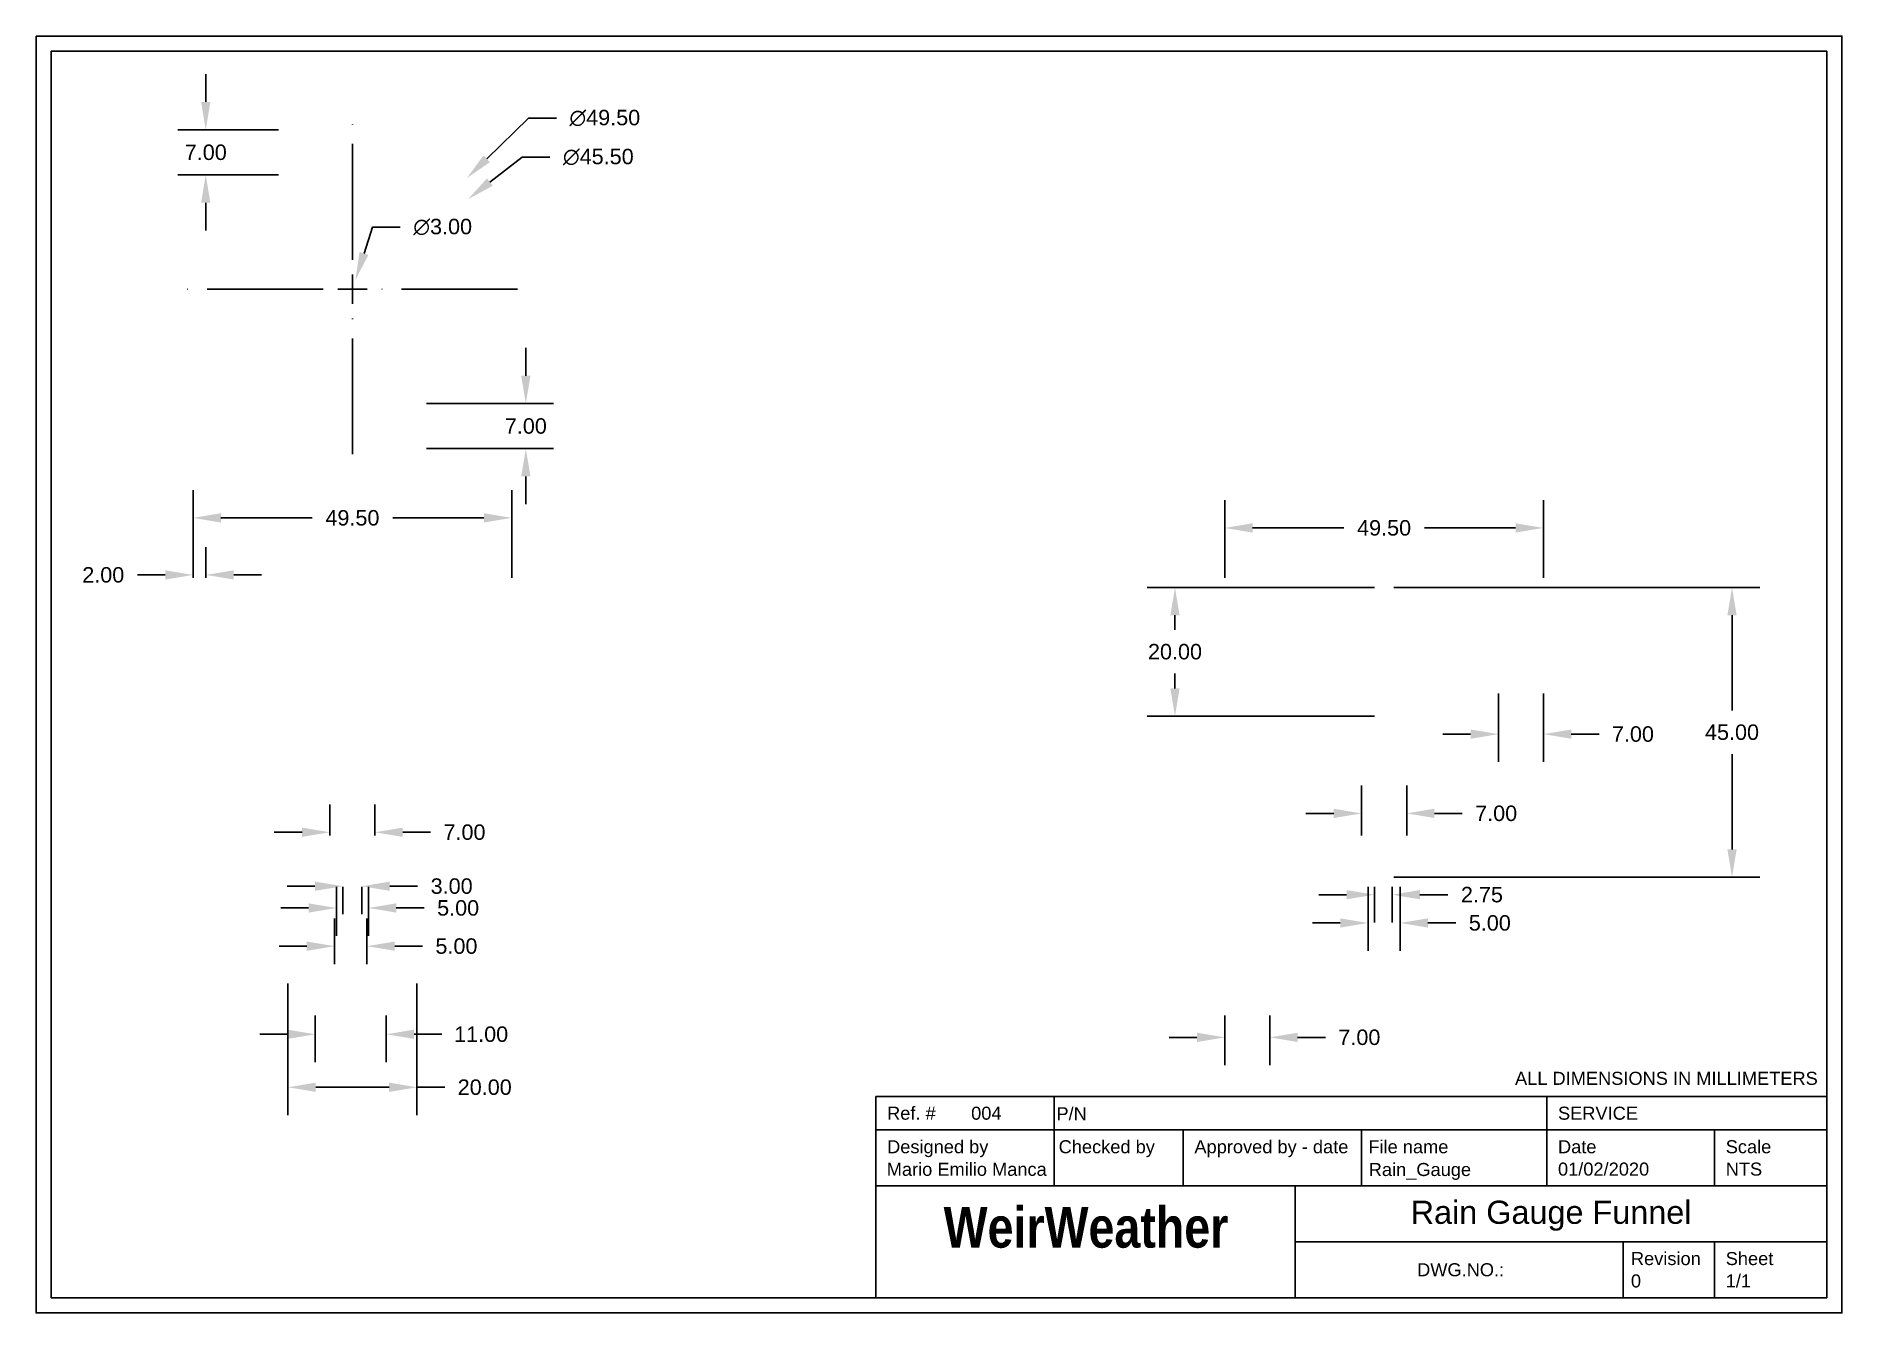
# Paper-space layout 'Layout2' of a CAD drawing. Header units: millimetres. Extents: x 0 to 11.7, y 0 to 8.3.
import ezdxf
from ezdxf.enums import TextEntityAlignment as Align

# ---------------------------------------------------------------- set-up
doc = ezdxf.new("R2010")
doc.units = ezdxf.units.MM
doc.header["$MEASUREMENT"] = 0
doc.linetypes.add('CENTER2', pattern=[1.125, 0.75, -0.125, 0.125, -0.125])
doc.layers.add('Centrelines', color=7, linetype='Continuous', true_color=0xc2ced6)
doc.layers.add('Dimensions', color=7, linetype='Continuous', true_color=0xc2ced6)
doc.layers.add('Title Block', color=7, linetype='Continuous')
doc.styles.add('SPEARS', font='swisscbo.ttf')
doc.styles.get("Standard").update_dxf_attribs({"font": 'arial.ttf'})
doc.dimstyles.new('Copy of Standard', dxfattribs={"dimtxt": 0.1, "dimasz": 0.18, "dimexe": 0.18, "dimexo": 0.0625, "dimgap": 0.09, "dimtad": 0, "dimtih": 1, "dimtoh": 1, "dimzin": 0, "dimdsep": 46, "dimtxsty": 'Standard', "dimcen": 0.09, "dimadec": 0, "dimazin": 0, "dimtfac": 1, "dimtofl": 0, "dimtmove": 0, "dimatfit": 3, "dimfxl": 1, "dimtolj": 1, "dimtzin": 0, "dimarcsym": 0})

# ---------------------------------------------------------------- blocks, each defined once
blk = doc.blocks.new('*U65')
at = {"layer": 'Centrelines', "color": 0, "linetype": 'CENTER2', "transparency": 16777216}
for p, q in [((0, 0.19), (0, 1.068)), ((-1.068, 0), (-0.19, 0)), ((0.19, 0), (1.068, 0)), ((0, -1.068), (0, -0.19))]:
    blk.add_line(p, q, dxfattribs=at)
at = {"layer": 'Centrelines', "color": 0, "linetype": 'Continuous', "transparency": 16777216}
for p, q in [((-0.095, 0), (0.095, 0)), ((0, -0.095), (0, 0.095))]:
    blk.add_line(p, q, dxfattribs=at)
blk = doc.blocks.new('*D66')
at = {"layer": 'Defpoints', "color": 0, "transparency": 16777216}
for p in [(1.806, 1.986), (2.265, 1.986), (2.265, 1.803)]:
    blk.add_point(p, dxfattribs=at)
at = {"layer": 'Dimensions', "color": 0, "lineweight": -2, "transparency": 16777216}
for p, q in [((1.806, 1.924), (1.806, 1.623)), ((2.265, 1.924), (2.265, 1.623)), ((1.626, 1.803), (1.446, 1.803)), ((2.445, 1.803), (2.625, 1.803))]:
    blk.add_line(p, q, dxfattribs=at)
at = {"layer": 'Dimensions', "color": 0, "transparency": 16777216}
for points in [[(1.626, 1.833), (1.626, 1.773), (1.806, 1.803)], [(2.445, 1.833), (2.445, 1.773), (2.265, 1.803)]]:
    blk.add_solid(points, dxfattribs=at)
at = {"layer": 'Dimensions', "color": 0, "transparency": 16777216, "insert": (2.879, 1.803), "char_height": 0.1, "attachment_point": 5}
blk.add_mtext('\\A1;11.00', dxfattribs=at)
blk = doc.blocks.new('*D67')
at = {"layer": 'Defpoints', "color": 0, "transparency": 16777216}
for p in [(2.14, 2.373), (1.931, 2.194), (2.14, 2.194)]:
    blk.add_point(p, dxfattribs=at)
at = {"layer": 'Dimensions', "color": 0, "lineweight": -2, "transparency": 16777216}
for p, q in [((1.931, 2.257), (1.931, 2.553)), ((2.14, 2.257), (2.14, 2.553)), ((1.751, 2.373), (1.571, 2.373)), ((2.32, 2.373), (2.5, 2.373))]:
    blk.add_line(p, q, dxfattribs=at)
at = {"layer": 'Dimensions', "color": 0, "transparency": 16777216}
for points in [[(1.751, 2.403), (1.751, 2.343), (1.931, 2.373)], [(2.32, 2.403), (2.32, 2.343), (2.14, 2.373)]]:
    blk.add_solid(points, dxfattribs=at)
at = {"layer": 'Dimensions', "color": 0, "transparency": 16777216, "insert": (2.719, 2.373), "char_height": 0.1, "attachment_point": 5}
blk.add_mtext('\\A1;5.00', dxfattribs=at)
blk = doc.blocks.new('*D68')
at = {"layer": 'Defpoints', "color": 0, "transparency": 16777216}
for p in [(1.629, 2.194), (2.463, 2.194), (2.463, 1.46)]:
    blk.add_point(p, dxfattribs=at)
at = {"layer": 'Dimensions', "color": 0, "lineweight": -2, "transparency": 16777216}
for p, q in [((1.629, 2.132), (1.629, 1.28)), ((2.463, 2.132), (2.463, 1.28)), ((1.809, 1.46), (2.283, 1.46)), ((2.463, 1.46), (2.643, 1.46))]:
    blk.add_line(p, q, dxfattribs=at)
at = {"layer": 'Dimensions', "color": 0, "transparency": 16777216}
for points in [[(1.809, 1.49), (1.809, 1.43), (1.629, 1.46)], [(2.283, 1.49), (2.283, 1.43), (2.463, 1.46)]]:
    blk.add_solid(points, dxfattribs=at)
at = {"layer": 'Dimensions', "color": 0, "transparency": 16777216, "insert": (2.902, 1.46), "char_height": 0.1, "attachment_point": 5}
blk.add_mtext('\\A1;20.00', dxfattribs=at)
blk = doc.blocks.new('*D69')
at = {"layer": 'Defpoints', "color": 0, "transparency": 16777216}
for p in [(1.983, 2.819), (2.108, 2.819), (2.108, 2.761)]:
    blk.add_point(p, dxfattribs=at)
at = {"layer": 'Dimensions', "color": 0, "lineweight": -2, "transparency": 16777216}
for p, q in [((1.803, 2.761), (1.623, 2.761)), ((1.983, 2.757), (1.983, 2.581)), ((2.108, 2.757), (2.108, 2.581)), ((2.288, 2.761), (2.468, 2.761))]:
    blk.add_line(p, q, dxfattribs=at)
at = {"layer": 'Dimensions', "color": 0, "transparency": 16777216}
for points in [[(1.803, 2.791), (1.803, 2.731), (1.983, 2.761)], [(2.288, 2.791), (2.288, 2.731), (2.108, 2.761)]]:
    blk.add_solid(points, dxfattribs=at)
at = {"layer": 'Dimensions', "color": 0, "transparency": 16777216, "insert": (2.688, 2.761), "char_height": 0.1, "attachment_point": 5}
blk.add_mtext('\\A1;3.00', dxfattribs=at)
blk = doc.blocks.new('*D70')
at = {"layer": 'Defpoints', "color": 0, "transparency": 16777216}
for p in [(1.942, 2.819), (2.15, 2.819), (2.15, 2.62)]:
    blk.add_point(p, dxfattribs=at)
at = {"layer": 'Dimensions', "color": 0, "lineweight": -2, "transparency": 16777216}
for p, q in [((1.942, 2.757), (1.942, 2.44)), ((2.15, 2.757), (2.15, 2.44)), ((1.762, 2.62), (1.582, 2.62)), ((2.33, 2.62), (2.51, 2.62))]:
    blk.add_line(p, q, dxfattribs=at)
at = {"layer": 'Dimensions', "color": 0, "transparency": 16777216}
for points in [[(1.762, 2.65), (1.762, 2.59), (1.942, 2.62)], [(2.33, 2.65), (2.33, 2.59), (2.15, 2.62)]]:
    blk.add_solid(points, dxfattribs=at)
at = {"layer": 'Dimensions', "color": 0, "transparency": 16777216, "insert": (2.73, 2.62), "char_height": 0.1, "attachment_point": 5}
blk.add_mtext('\\A1;5.00', dxfattribs=at)
blk = doc.blocks.new('*D71')
at = {"layer": 'Defpoints', "color": 0, "transparency": 16777216}
for p in [(2.192, 3.11), (1.9, 3.028), (2.192, 3.028)]:
    blk.add_point(p, dxfattribs=at)
at = {"layer": 'Dimensions', "color": 0, "lineweight": -2, "transparency": 16777216}
for p, q in [((1.9, 3.09), (1.9, 3.29)), ((2.192, 3.09), (2.192, 3.29)), ((1.72, 3.11), (1.54, 3.11)), ((2.372, 3.11), (2.552, 3.11))]:
    blk.add_line(p, q, dxfattribs=at)
at = {"layer": 'Dimensions', "color": 0, "transparency": 16777216}
for points in [[(1.72, 3.14), (1.72, 3.08), (1.9, 3.11)], [(2.372, 3.14), (2.372, 3.08), (2.192, 3.11)]]:
    blk.add_solid(points, dxfattribs=at)
at = {"layer": 'Dimensions', "color": 0, "transparency": 16777216, "insert": (2.771, 3.11), "char_height": 0.1, "attachment_point": 5}
blk.add_mtext('\\A1;7.00', dxfattribs=at)
blk = doc.blocks.new('*D72')
at = {"layer": 'Defpoints', "color": 0, "transparency": 16777216}
for p in [(1.015, 4.775), (1.015, 4.694), (1.098, 4.694)]:
    blk.add_point(p, dxfattribs=at)
at = {"layer": 'Dimensions', "color": 0, "lineweight": -2, "transparency": 16777216}
for p, q in [((1.015, 4.757), (1.015, 4.955)), ((1.098, 4.757), (1.098, 4.955)), ((0.835, 4.775), (0.655, 4.775)), ((1.278, 4.775), (1.458, 4.775))]:
    blk.add_line(p, q, dxfattribs=at)
at = {"layer": 'Dimensions', "color": 0, "transparency": 16777216}
for points in [[(0.835, 4.805), (0.835, 4.745), (1.015, 4.775)], [(1.278, 4.805), (1.278, 4.745), (1.098, 4.775)]]:
    blk.add_solid(points, dxfattribs=at)
at = {"layer": 'Dimensions', "color": 0, "transparency": 16777216, "insert": (0.434, 4.775), "char_height": 0.1, "attachment_point": 5}
blk.add_mtext('\\A1;2.00', dxfattribs=at)
blk = doc.blocks.new('*D73')
at = {"layer": 'Defpoints', "color": 0, "transparency": 16777216}
for p in [(3.077, 5.144), (1.015, 4.694), (3.077, 4.694)]:
    blk.add_point(p, dxfattribs=at)
at = {"layer": 'Dimensions', "color": 0, "lineweight": -2, "transparency": 16777216}
for p, q in [((1.015, 4.757), (1.015, 5.324)), ((3.077, 4.757), (3.077, 5.324)), ((1.195, 5.144), (1.785, 5.144)), ((2.897, 5.144), (2.307, 5.144))]:
    blk.add_line(p, q, dxfattribs=at)
at = {"layer": 'Dimensions', "color": 0, "transparency": 16777216}
for points in [[(1.195, 5.174), (1.195, 5.114), (1.015, 5.144)], [(2.897, 5.174), (2.897, 5.114), (3.077, 5.144)]]:
    blk.add_solid(points, dxfattribs=at)
at = {"layer": 'Dimensions', "color": 0, "transparency": 16777216, "insert": (2.046, 5.144), "char_height": 0.1, "attachment_point": 5}
blk.add_mtext('\\A1;49.50', dxfattribs=at)
blk = doc.blocks.new('*D74')
at = {"layer": 'Defpoints', "color": 0, "transparency": 16777216}
for p in [(2.794, 7.206), (1.298, 6.041)]:
    blk.add_point(p, dxfattribs=at)
at = {"layer": 'Dimensions', "color": 0, "lineweight": -2, "transparency": 16777216}
for p, q in [((3.144, 7.479), (2.936, 7.317)), ((3.324, 7.479), (3.144, 7.479)), ((2.046, 6.534), (2.046, 6.714)), ((1.956, 6.624), (2.136, 6.624))]:
    blk.add_line(p, q, dxfattribs=at)
at = {"layer": 'Dimensions', "color": 0, "transparency": 16777216}
blk.add_solid([(2.917, 7.341), (2.954, 7.293), (2.794, 7.206)], dxfattribs=at)
at = {"layer": 'Dimensions', "color": 0, "transparency": 16777216, "insert": (3.637, 7.479), "char_height": 0.1, "attachment_point": 5}
blk.add_mtext('\\A1;∅45.50', dxfattribs=at)
blk = doc.blocks.new('*D75')
at = {"layer": 'Defpoints', "color": 0, "transparency": 16777216}
for p in [(2.786, 7.342), (1.306, 5.905)]:
    blk.add_point(p, dxfattribs=at)
at = {"layer": 'Dimensions', "color": 0, "lineweight": -2, "transparency": 16777216}
for p, q in [((3.186, 7.731), (2.915, 7.468)), ((3.366, 7.731), (3.186, 7.731)), ((2.046, 6.534), (2.046, 6.714)), ((1.956, 6.624), (2.136, 6.624))]:
    blk.add_line(p, q, dxfattribs=at)
at = {"layer": 'Dimensions', "color": 0, "transparency": 16777216}
blk.add_solid([(2.894, 7.489), (2.936, 7.446), (2.786, 7.342)], dxfattribs=at)
at = {"layer": 'Dimensions', "color": 0, "transparency": 16777216, "insert": (3.679, 7.731), "char_height": 0.1, "attachment_point": 5}
blk.add_mtext('\\A1;∅49.50', dxfattribs=at)
blk = doc.blocks.new('*D76')
at = {"layer": 'Defpoints', "color": 0, "transparency": 16777216}
for p in [(2.065, 6.683), (2.027, 6.564)]:
    blk.add_point(p, dxfattribs=at)
at = {"layer": 'Dimensions', "color": 0, "lineweight": -2, "transparency": 16777216}
for p, q in [((2.176, 7.026), (2.121, 6.854)), ((2.356, 7.026), (2.176, 7.026)), ((2.046, 6.534), (2.046, 6.714)), ((1.956, 6.624), (2.136, 6.624))]:
    blk.add_line(p, q, dxfattribs=at)
at = {"layer": 'Dimensions', "color": 0, "transparency": 16777216}
blk.add_solid([(2.092, 6.864), (2.149, 6.845), (2.065, 6.683)], dxfattribs=at)
at = {"layer": 'Dimensions', "color": 0, "transparency": 16777216, "insert": (2.63, 7.026), "char_height": 0.1, "attachment_point": 5}
blk.add_mtext('\\A1;∅3.00', dxfattribs=at)
blk = doc.blocks.new('*D77')
at = {"layer": 'Defpoints', "color": 0, "transparency": 16777216}
for p in [(2.463, 5.884), (3.168, 5.884), (2.463, 5.592)]:
    blk.add_point(p, dxfattribs=at)
at = {"layer": 'Dimensions', "color": 0, "lineweight": -2, "transparency": 16777216}
for p, q in [((3.168, 6.064), (3.168, 6.244)), ((2.525, 5.884), (3.348, 5.884)), ((2.525, 5.592), (3.348, 5.592)), ((3.168, 5.412), (3.168, 5.232))]:
    blk.add_line(p, q, dxfattribs=at)
at = {"layer": 'Dimensions', "color": 0, "transparency": 16777216}
for points in [[(3.138, 6.064), (3.198, 6.064), (3.168, 5.884)], [(3.138, 5.412), (3.198, 5.412), (3.168, 5.592)]]:
    blk.add_solid(points, dxfattribs=at)
at = {"layer": 'Dimensions', "color": 0, "transparency": 16777216, "insert": (3.168, 5.738), "char_height": 0.1, "attachment_point": 5}
blk.add_mtext('\\A1;7.00', dxfattribs=at)
blk = doc.blocks.new('*D78')
at = {"layer": 'Defpoints', "color": 0, "transparency": 16777216}
for p in [(1.097, 7.655), (1.629, 7.655), (1.629, 7.363)]:
    blk.add_point(p, dxfattribs=at)
at = {"layer": 'Dimensions', "color": 0, "lineweight": -2, "transparency": 16777216}
for p, q in [((1.097, 7.835), (1.097, 8.015)), ((1.567, 7.655), (0.917, 7.655)), ((1.567, 7.363), (0.917, 7.363)), ((1.097, 7.183), (1.097, 7.003))]:
    blk.add_line(p, q, dxfattribs=at)
at = {"layer": 'Dimensions', "color": 0, "transparency": 16777216}
for points in [[(1.067, 7.835), (1.127, 7.835), (1.097, 7.655)], [(1.067, 7.183), (1.127, 7.183), (1.097, 7.363)]]:
    blk.add_solid(points, dxfattribs=at)
at = {"layer": 'Dimensions', "color": 0, "transparency": 16777216, "insert": (1.097, 7.509), "char_height": 0.1, "attachment_point": 5}
blk.add_mtext('\\A1;7.00', dxfattribs=at)
blk = doc.blocks.new('*D79')
at = {"layer": 'Defpoints', "color": 0, "transparency": 16777216}
for p in [(7.69, 1.986), (7.981, 1.986), (7.981, 1.783)]:
    blk.add_point(p, dxfattribs=at)
at = {"layer": 'Dimensions', "color": 0, "lineweight": -2, "transparency": 16777216}
for p, q in [((7.69, 1.924), (7.69, 1.603)), ((7.981, 1.924), (7.981, 1.603)), ((7.51, 1.783), (7.33, 1.783)), ((8.161, 1.783), (8.341, 1.783))]:
    blk.add_line(p, q, dxfattribs=at)
at = {"layer": 'Dimensions', "color": 0, "transparency": 16777216}
for points in [[(7.51, 1.813), (7.51, 1.753), (7.69, 1.783)], [(8.161, 1.813), (8.161, 1.753), (7.981, 1.783)]]:
    blk.add_solid(points, dxfattribs=at)
at = {"layer": 'Dimensions', "color": 0, "transparency": 16777216, "insert": (8.561, 1.783), "char_height": 0.1, "attachment_point": 5}
blk.add_mtext('\\A1;7.00', dxfattribs=at)
blk = doc.blocks.new('*D80')
at = {"layer": 'Defpoints', "color": 0, "transparency": 16777216}
for p in [(9.461, 4.069), (9.752, 4.069), (9.752, 3.745)]:
    blk.add_point(p, dxfattribs=at)
at = {"layer": 'Dimensions', "color": 0, "lineweight": -2, "transparency": 16777216}
for p, q in [((9.461, 4.007), (9.461, 3.565)), ((9.752, 4.007), (9.752, 3.565)), ((9.281, 3.745), (9.101, 3.745)), ((9.932, 3.745), (10.112, 3.745))]:
    blk.add_line(p, q, dxfattribs=at)
at = {"layer": 'Dimensions', "color": 0, "transparency": 16777216}
for points in [[(9.281, 3.775), (9.281, 3.715), (9.461, 3.745)], [(9.932, 3.775), (9.932, 3.715), (9.752, 3.745)]]:
    blk.add_solid(points, dxfattribs=at)
at = {"layer": 'Dimensions', "color": 0, "transparency": 16777216, "insert": (10.331, 3.745), "char_height": 0.1, "attachment_point": 5}
blk.add_mtext('\\A1;7.00', dxfattribs=at)
blk = doc.blocks.new('*D81')
at = {"layer": 'Defpoints', "color": 0, "transparency": 16777216}
for p in [(9.752, 5.079), (7.69, 4.694), (9.752, 4.694)]:
    blk.add_point(p, dxfattribs=at)
at = {"layer": 'Dimensions', "color": 0, "lineweight": -2, "transparency": 16777216}
for p, q in [((7.69, 4.757), (7.69, 5.259)), ((9.752, 4.757), (9.752, 5.259)), ((7.87, 5.079), (8.46, 5.079)), ((9.572, 5.079), (8.982, 5.079))]:
    blk.add_line(p, q, dxfattribs=at)
at = {"layer": 'Dimensions', "color": 0, "transparency": 16777216}
for points in [[(7.87, 5.109), (7.87, 5.049), (7.69, 5.079)], [(9.572, 5.109), (9.572, 5.049), (9.752, 5.079)]]:
    blk.add_solid(points, dxfattribs=at)
at = {"layer": 'Dimensions', "color": 0, "transparency": 16777216, "insert": (8.721, 5.079), "char_height": 0.1, "attachment_point": 5}
blk.add_mtext('\\A1;49.50', dxfattribs=at)
blk = doc.blocks.new('*D82')
at = {"layer": 'Defpoints', "color": 0, "transparency": 16777216}
for p in [(8.721, 4.694), (8.721, 2.819), (10.972, 2.819)]:
    blk.add_point(p, dxfattribs=at)
at = {"layer": 'Dimensions', "color": 0, "lineweight": -2, "transparency": 16777216}
for p, q in [((8.783, 4.694), (11.152, 4.694)), ((10.972, 4.514), (10.972, 3.898)), ((10.972, 2.999), (10.972, 3.616)), ((8.783, 2.819), (11.152, 2.819))]:
    blk.add_line(p, q, dxfattribs=at)
at = {"layer": 'Dimensions', "color": 0, "transparency": 16777216}
for points in [[(10.942, 4.514), (11.002, 4.514), (10.972, 4.694)], [(10.942, 2.999), (11.002, 2.999), (10.972, 2.819)]]:
    blk.add_solid(points, dxfattribs=at)
at = {"layer": 'Dimensions', "color": 0, "transparency": 16777216, "insert": (10.972, 3.757), "char_height": 0.1, "attachment_point": 5}
blk.add_mtext('\\A1;45.00', dxfattribs=at)
blk = doc.blocks.new('*D83')
at = {"layer": 'Defpoints', "color": 0, "transparency": 16777216}
for p in [(8.721, 4.694), (7.368, 3.861), (8.721, 3.861)]:
    blk.add_point(p, dxfattribs=at)
at = {"layer": 'Dimensions', "color": 0, "lineweight": -2, "transparency": 16777216}
for p, q in [((8.658, 4.694), (7.188, 4.694)), ((7.368, 4.514), (7.368, 4.419)), ((7.368, 4.041), (7.368, 4.137)), ((8.658, 3.861), (7.188, 3.861))]:
    blk.add_line(p, q, dxfattribs=at)
at = {"layer": 'Dimensions', "color": 0, "transparency": 16777216}
for points in [[(7.338, 4.514), (7.398, 4.514), (7.368, 4.694)], [(7.338, 4.041), (7.398, 4.041), (7.368, 3.861)]]:
    blk.add_solid(points, dxfattribs=at)
at = {"layer": 'Dimensions', "color": 0, "transparency": 16777216, "insert": (7.368, 4.278), "char_height": 0.1, "attachment_point": 5}
blk.add_mtext('\\A1;20.00', dxfattribs=at)
blk = doc.blocks.new('*D84')
at = {"layer": 'Defpoints', "color": 0, "transparency": 16777216}
for p in [(8.658, 2.819), (8.773, 2.819), (8.773, 2.706)]:
    blk.add_point(p, dxfattribs=at)
at = {"layer": 'Dimensions', "color": 0, "lineweight": -2, "transparency": 16777216}
for p, q in [((8.478, 2.706), (8.298, 2.706)), ((8.658, 2.757), (8.658, 2.526)), ((8.773, 2.757), (8.773, 2.526)), ((8.953, 2.706), (9.133, 2.706))]:
    blk.add_line(p, q, dxfattribs=at)
at = {"layer": 'Dimensions', "color": 0, "transparency": 16777216}
for points in [[(8.478, 2.736), (8.478, 2.676), (8.658, 2.706)], [(8.953, 2.736), (8.953, 2.676), (8.773, 2.706)]]:
    blk.add_solid(points, dxfattribs=at)
at = {"layer": 'Dimensions', "color": 0, "transparency": 16777216, "insert": (9.354, 2.706), "char_height": 0.1, "attachment_point": 5}
blk.add_mtext('\\A1;2.75', dxfattribs=at)
blk = doc.blocks.new('*D85')
at = {"layer": 'Defpoints', "color": 0, "transparency": 16777216}
for p in [(8.617, 2.819), (8.825, 2.819), (8.825, 2.523)]:
    blk.add_point(p, dxfattribs=at)
at = {"layer": 'Dimensions', "color": 0, "lineweight": -2, "transparency": 16777216}
for p, q in [((8.617, 2.757), (8.617, 2.343)), ((8.825, 2.757), (8.825, 2.343)), ((8.437, 2.523), (8.257, 2.523)), ((9.005, 2.523), (9.185, 2.523))]:
    blk.add_line(p, q, dxfattribs=at)
at = {"layer": 'Dimensions', "color": 0, "transparency": 16777216}
for points in [[(8.437, 2.553), (8.437, 2.493), (8.617, 2.523)], [(9.005, 2.553), (9.005, 2.493), (8.825, 2.523)]]:
    blk.add_solid(points, dxfattribs=at)
at = {"layer": 'Dimensions', "color": 0, "transparency": 16777216, "insert": (9.405, 2.523), "char_height": 0.1, "attachment_point": 5}
blk.add_mtext('\\A1;5.00', dxfattribs=at)
blk = doc.blocks.new('*D86')
at = {"layer": 'Defpoints', "color": 0, "transparency": 16777216}
for p in [(8.867, 3.232), (8.575, 3.028), (8.867, 3.028)]:
    blk.add_point(p, dxfattribs=at)
at = {"layer": 'Dimensions', "color": 0, "lineweight": -2, "transparency": 16777216}
for p, q in [((8.575, 3.09), (8.575, 3.412)), ((8.867, 3.09), (8.867, 3.412)), ((8.395, 3.232), (8.215, 3.232)), ((9.047, 3.232), (9.227, 3.232))]:
    blk.add_line(p, q, dxfattribs=at)
at = {"layer": 'Dimensions', "color": 0, "transparency": 16777216}
for points in [[(8.395, 3.262), (8.395, 3.202), (8.575, 3.232)], [(9.047, 3.262), (9.047, 3.202), (8.867, 3.232)]]:
    blk.add_solid(points, dxfattribs=at)
at = {"layer": 'Dimensions', "color": 0, "transparency": 16777216, "insert": (9.446, 3.232), "char_height": 0.1, "attachment_point": 5}
blk.add_mtext('\\A1;7.00', dxfattribs=at)

psp = doc.layouts.new('Layout2')

# ---------------------------------------------------------------- linework, layer by layer
at = {"layer": 'Title Block'}
for p, q in [((0.09788, 8.16287), (11.58451, 8.16287)), ((0.09788, 0.09863), (0.09788, 8.16287)), ((11.58451, 8.16287), (11.58451, 0.09863)), ((5.43301, 1.40084), (11.58233, 1.40084)), ((5.43301, 1.1838), (5.43301, 1.40084)), ((6.58536, 1.1838), (6.58536, 1.40084)), ((9.77371, 1.1838), (9.77371, 1.40084)), ((5.43301, 1.1838), (11.58233, 1.1838)), ((5.43301, 0.09863), (5.43301, 1.1838)), ((6.58536, 0.82208), (6.58536, 1.1838)), ((7.42134, 0.82208), (7.42134, 1.1838)), ((8.57532, 0.82208), (8.57532, 1.1838)), ((9.77371, 0.82208), (9.77371, 1.1838)), ((10.85888, 0.82208), (10.85888, 1.1838)), ((5.43301, 0.82208), (11.58233, 0.82208)), ((8.14595, 0.09863), (8.14595, 0.82208)), ((8.14595, 0.46035), (11.58233, 0.46035)), ((10.26726, 0.09863), (10.26726, 0.46035)), ((10.85888, 0.09863), (10.85888, 0.46035)), ((11.58451, 0.09863), (0.09788, 0.09863))]:
    psp.add_line(p, q, dxfattribs=at)
psp.add_lwpolyline([(-0.00047, 8.26122), (11.68285, 8.26122), (11.68285, 0.00028), (-0.00047, 0.00028)], close=True, dxfattribs=at)

# ---------------------------------------------------------------- block references
at = {"layer": 'Centrelines', "linetype": 'CENTER2', "extrusion": (0, 2.9665e-13, -1)}
psp.add_blockref('*U65', (-2.04595, 6.62371), dxfattribs=at)

# ---------------------------------------------------------------- texts
at = {"layer": 'Title Block', "color": 23}
for s, height, p in [('ALL DIMENSIONS IN MILLIMETERS', 0.0844024, (9.56808, 1.51795)), ('Ref. #       004', 0.0844024, (5.50536, 1.29232)), ('P/N ', 0.084402, (6.60102, 1.28892)), ('SERVICE', 0.084402, (9.84605, 1.29232)), ('Designed by', 0.0844024, (5.50536, 1.07528)), ('Checked by', 0.084402, (6.61532, 1.07528)), ('Approved by - date', 0.0844024, (7.49368, 1.07528)), ('File name', 0.084402, (8.6194, 1.07528)), ('Date', 0.084402, (9.84605, 1.07528)), ('Scale', 0.084402, (10.93122, 1.07528)), ('Mario Emilio Manca', 0.0844024, (5.50308, 0.92929)), ('Rain_Gauge', 0.084402, (8.62168, 0.92797)), ('Rain Gauge Funnel', 0.15, (8.89277, 0.6514)), ('Revision', 0.084402, (10.31792, 0.35184)), ('Sheet', 0.084402, (10.93122, 0.35184))]:
    psp.add_text(s, height=height, dxfattribs=at).set_placement(p, align=Align.MIDDLE_LEFT)
at = {"layer": 'Title Block', "color": 23, "style": 'SPEARS'}
psp.add_text('WeirWeather', height=0.2630723, dxfattribs=at).set_placement((6.79195, 0.55401), align=Align.MIDDLE_CENTER)
at = {"layer": 'Title Block', "color": 23, "flags": 8}
for tag, text, height, p in [('01/02/2020', '00/00/00', 0.084402, (9.84605, 0.9306)), ('NTS', '1:1', 0.084402, (10.93122, 0.9306)), ('0', '0', 0.0844, (10.31792, 0.20715)), ('1/1', '1/1', 0.084402, (10.93122, 0.20715))]:
    psp.add_attdef(tag, text=text, height=height, dxfattribs=at).set_placement(p, align=Align.MIDDLE_LEFT)
psp.add_attdef('DWG.NO.:', text='X', height=0.0844, dxfattribs=at).set_placement((9.2161, 0.27949), align=Align.MIDDLE_CENTER)

# ---------------------------------------------------------------- dimensions: what is measured, and where the dimension line sits
at = {"layer": 'Dimensions'}
for base, p1, p2, picture, middle in [((1.09674, 7.65496), (1.62929, 7.3633), (1.62929, 7.65496), '*D78', (1.09674, 7.50913)), ((3.16797, 5.88413), (2.46262, 5.59246), (2.46262, 5.88413), '*D77', (3.16797, 5.7383)), ((7.36759, 3.86113), (8.72094, 4.69447), (8.72094, 3.86113), '*D83', (7.36759, 4.2778)), ((10.97228, 2.81947), (8.72094, 4.69447), (8.72094, 2.81947), '*D82', (10.97228, 3.75697))]:
    dim = psp.add_linear_dim(base=base, p1=p1, p2=p2, angle=90, dimstyle='Copy of Standard', override={"dimlfac": -24}, dxfattribs=at)
    dim.commit()
    dim.dimension.update_dxf_attribs({"geometry": picture, "text_midpoint": middle})
for p1, p2, picture, middle in [((1.30626, 5.90515), (2.78565, 7.34228), '*D75', (3.67871, 7.73096)), ((1.29831, 6.04099), (2.7936, 7.20644), '*D74', (3.63675, 7.47939)), ((2.02666, 6.56427), (2.06524, 6.68316), '*D76', (2.63046, 7.02559))]:
    dim = psp.add_diameter_dim_2p(p1=p1, p2=p2, dimstyle='Copy of Standard', override={"dimlfac": -24}, dxfattribs=at)
    dim.commit()
    dim.dimension.update_dxf_attribs({"geometry": picture, "text_midpoint": middle, "dimtype": 163})
for base, p1, p2, picture, middle in [((3.0772, 5.14367), (1.0147, 4.69447), (3.0772, 4.69447), '*D73', (2.04595, 5.14367)), ((9.75219, 5.07856), (7.68969, 4.69447), (9.75219, 4.69447), '*D81', (8.72094, 5.07856)), ((1.0147, 4.77492), (1.09804, 4.69447), (1.0147, 4.69447), '*D72', (0.43414, 4.77492)), ((9.75219, 3.74465), (9.46053, 4.06947), (9.75219, 4.06947), '*D80', (10.33149, 3.74465)), ((8.86678, 3.23183), (8.57511, 3.0278), (8.86678, 3.0278), '*D86', (9.44607, 3.23183)), ((2.19179, 3.10958), (1.90012, 3.0278), (2.19179, 3.0278), '*D71', (2.77108, 3.10958)), ((2.15012, 2.62042), (1.94179, 2.81947), (2.15012, 2.81947), '*D70', (2.72983, 2.62042)), ((2.10845, 2.76095), (1.98345, 2.81947), (2.10845, 2.81947), '*D69', (2.68813, 2.76095)), ((8.82511, 2.52257), (8.61678, 2.81947), (8.82511, 2.81947), '*D85', (9.40482, 2.52257)), ((8.77303, 2.70624), (8.65844, 2.81947), (8.77303, 2.81947), '*D84', (9.35413, 2.70624)), ((2.1397, 2.37338), (1.93137, 2.19447), (2.1397, 2.19447), '*D67', (2.71941, 2.37338)), ((2.46262, 1.45977), (1.62929, 2.19447), (2.46262, 2.19447), '*D68', (2.90203, 1.45977)), ((2.2647, 1.80323), (1.80637, 1.98613), (2.2647, 1.98613), '*D66', (2.87855, 1.80323)), ((7.98136, 1.78301), (7.68969, 1.98613), (7.98136, 1.98613), '*D79', (8.56066, 1.78301))]:
    dim = psp.add_linear_dim(base=base, p1=p1, p2=p2, dimstyle='Copy of Standard', override={"dimlfac": -24}, dxfattribs=at)
    dim.commit()
    dim.dimension.update_dxf_attribs({"geometry": picture, "text_midpoint": middle})

doc.saveas('drawing.dxf')
